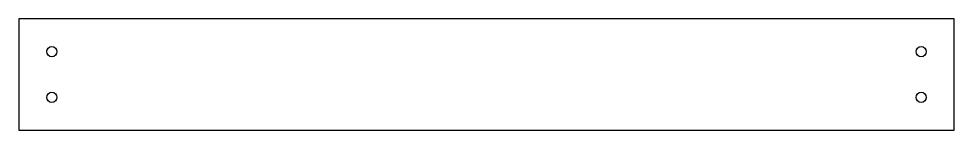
# Model space of a CAD drawing. Header units: millimetres. Extents: x 10 to 102, y 66.2 to 77.2.
import ezdxf

# ---------------------------------------------------------------- set-up
doc = ezdxf.new("R2010")
doc.units = ezdxf.units.MM
doc.header["$MEASUREMENT"] = 0

msp = doc.modelspace()

# ---------------------------------------------------------------- linework, layer by layer
msp.add_lwpolyline([(10.036, 77.228), (10.036, 66.228), (102.036, 66.228), (102.036, 77.228)], close=True)
for centre in [(13.286, 73.978), (98.786, 73.978), (13.286, 69.478), (98.786, 69.478)]:
    msp.add_circle(centre, 0.5)

doc.saveas('drawing.dxf')
